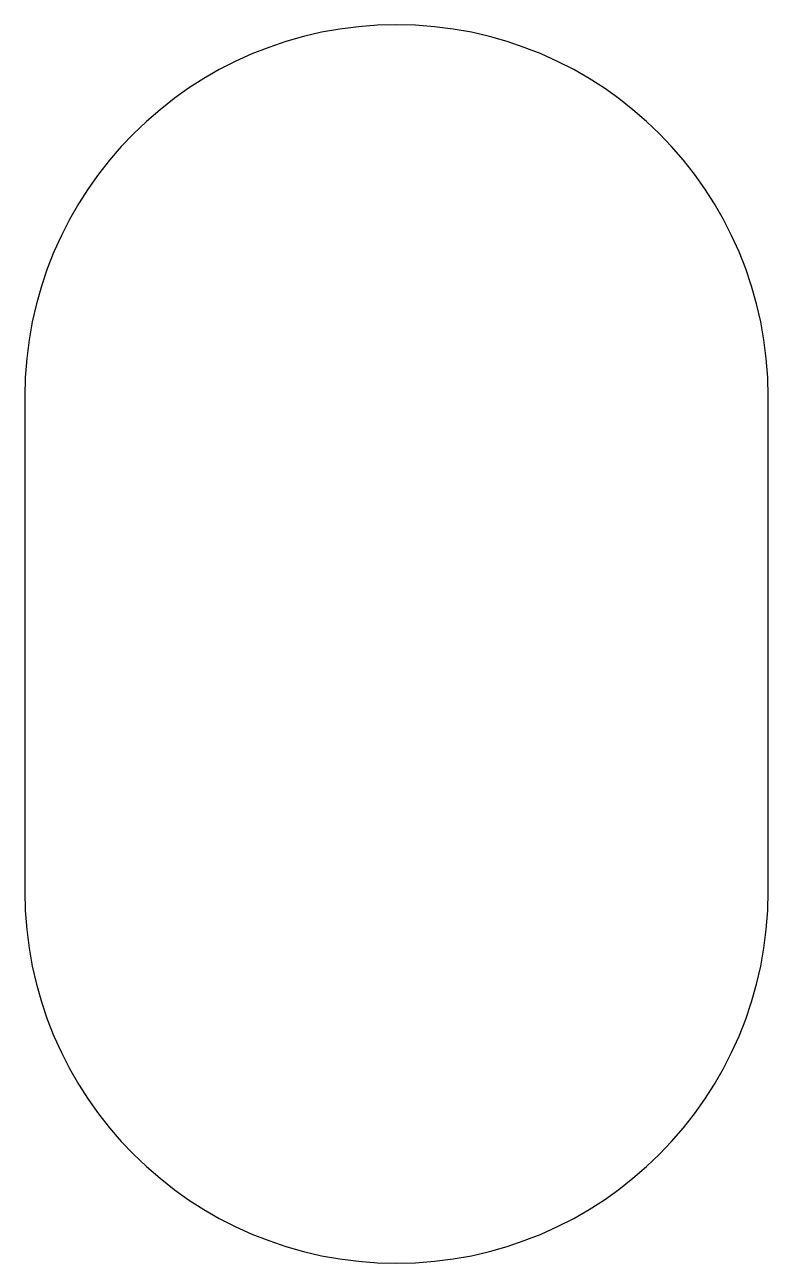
# Model space of a CAD drawing. Extents: x 54.4 to 101.6, y -8.2 to 70.5.
import ezdxf

# ---------------------------------------------------------------- set-up
doc = ezdxf.new("R2010")
doc.units = 0
doc.header["$LTSCALE"] = 12
doc.header["$MEASUREMENT"] = 0
doc.layers.add('COVER', color=3, linetype='CONTINUOUS')

msp = doc.modelspace()

# ---------------------------------------------------------------- linework, layer by layer
at = {"layer": 'COVER'}
msp.add_lwpolyline([(101.64, 15.405), (101.64, 46.842, 1), (54.39, 46.842), (54.39, 15.405, 1)], format="xyb", close=True, dxfattribs=at)

doc.saveas('drawing.dxf')
